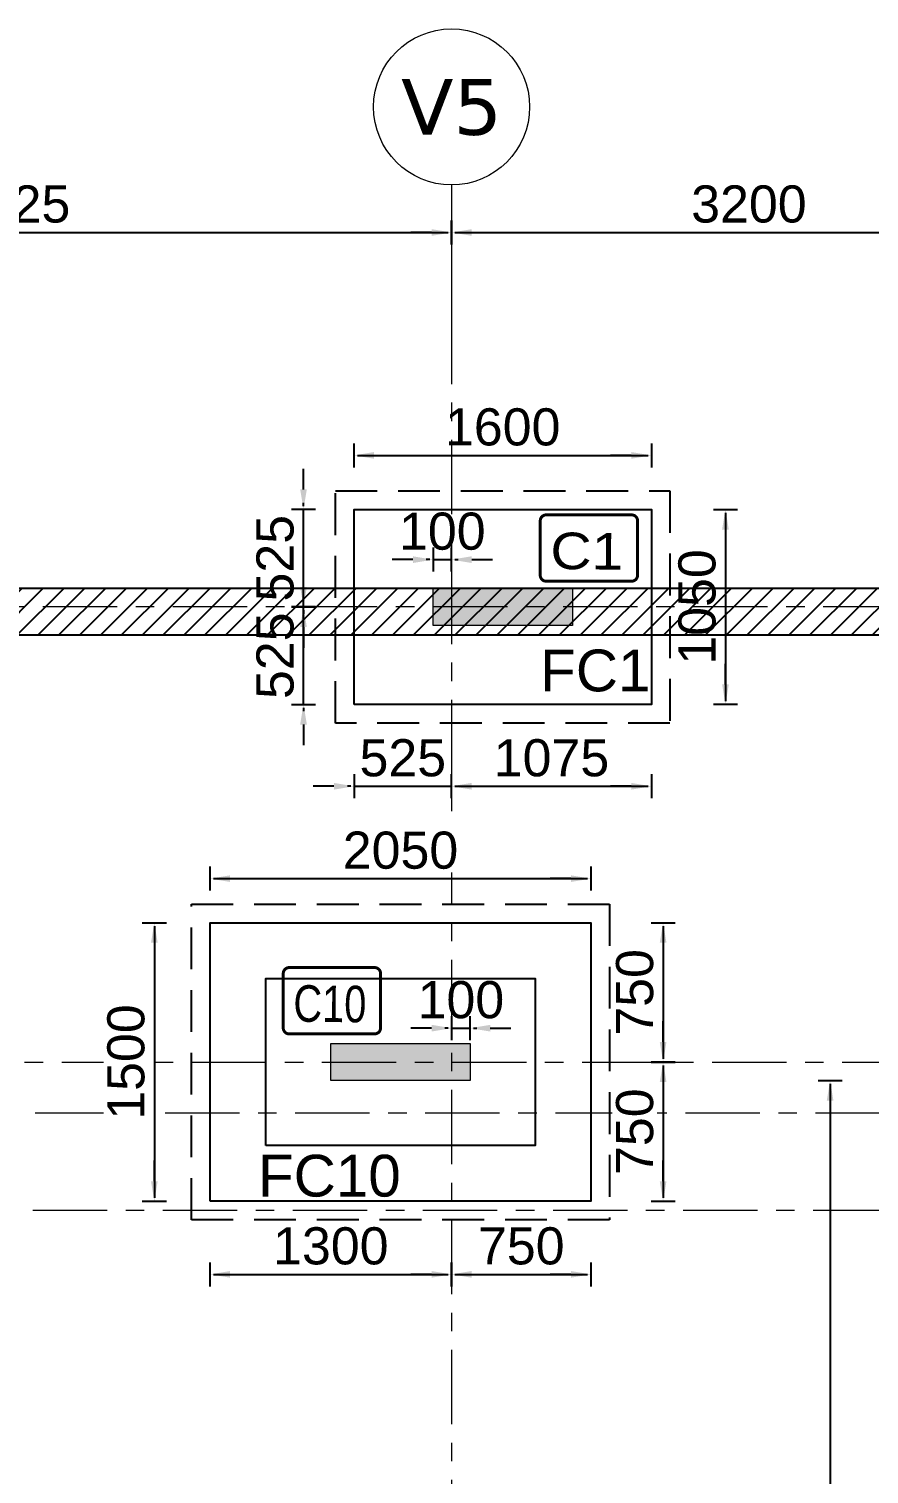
# Model space of a CAD drawing. Extents: x 1878645 to 3043969, y -1160829 to -603973.
# Drawn here: x 2812407 to 2816928, y -650814 to -643033 of the extents above; entities that cross this region are included whole.
import ezdxf
from ezdxf.enums import TextEntityAlignment as Align

# ---------------------------------------------------------------- set-up
doc = ezdxf.new("R2010")
doc.units = 0
doc.header["$LTSCALE"] = 100
doc.header["$PDMODE"] = 66
doc.linetypes.add('Grids', pattern=[7, 4, -1, 1, -1])
doc.linetypes.add('SCHidden', pattern=[0.375, 0.25, -0.125])
doc.layers.get('Defpoints').update_dxf_attribs({"lineweight": 0})
for name, color, linetype in [('A-DIMN-100', 5, 'Continuous'), ('COMMENTS', 30, 'Continuous'), ('Dim', 3, 'Continuous'), ('Footing', 5, 'Continuous'), ('Footing Nos', 4, 'Continuous'), ('PCC', 2, 'Continuous'), ('RETAIN-WALL', 1, 'Continuous')]:
    doc.layers.add(name, color=color, linetype=linetype)
for name, color, linetype, lineweight in [('A-GRID', 8, 'Grids', 0), ('A-GRID-TAG', 3, 'Continuous', 0), ('ECO COL', 6, 'Continuous', 0), ('Eco_  CNO', 7, 'Continuous', 25)]:
    doc.layers.add(name, color=color, linetype=linetype, lineweight=lineweight)
doc.styles.add('ARIAL', font='arial.ttf')
doc.styles.add('ITA', font='simplex.shx')
doc.styles.add('SC-BBS1', font='SansSerif')
doc.styles.get("Standard").update_dxf_attribs({"font": 'verdana.ttf'})
doc.dimstyles.new('A-150-DIM-EXT_MAIN(FT)', dxfattribs={"dimscale": 0, "dimtxt": 200, "dimasz": 18, "dimexe": 100, "dimexo": 100, "dimgap": 50, "dimtad": 1, "dimdec": 0, "dimdsep": 46, "dimtxsty": 'ARIAL', "dimblk": 'A3', "dimcen": 0.025, "dimse1": 1, "dimse2": 1, "dimclrd": 256, "dimclre": 256, "dimclrt": 7, "dimazin": 2, "dimtfac": 1, "dimtdec": 0, "dimtix": 1, "dimtmove": 2, "dimatfit": 3, "dimldrblk": 'WSA-DOT-100', "dimfxl": 1, "dimtolj": 1, "dimtzin": 0, "dimarcsym": 0})

# ---------------------------------------------------------------- blocks, each defined once
blk = doc.blocks.new('*U14')
at = {"layer": 'A-GRID-TAG', "color": 8, "linetype": 'Grids', "lineweight": 15}
for p, q in [((0, 8), (0, 4)), ((0, 4), (0, 0))]:
    blk.add_line(p, q, dxfattribs=at)
at = {"layer": 'A-GRID-TAG', "linetype": 'Continuous'}
blk.add_circle((0, 13), 5, dxfattribs=at)
at = {"layer": 'A-GRID-TAG', "color": 7}
blk.add_attdef('GN', text='', height=4, dxfattribs=at).set_placement((0, 13), align=Align.MIDDLE_CENTER)
blk = doc.blocks.new('A2')
at = {"layer": 'Dim', "linetype": 'ByBlock', "lineweight": -2, "extrusion": (0, 0, -1)}
blk.add_lwpolyline([(6, 0), (12.2, 0)], dxfattribs=at)
blk.add_solid([(6, -1), (0, 0), (6, 1)], dxfattribs=at)
blk = doc.blocks.new('A3')
at = {"layer": 'Dim', "linetype": 'ByBlock', "lineweight": -2}
blk.add_line((0, 3.59), (0, -3.59), dxfattribs=at)
blk.add_blockref('A2', (0, 0), dxfattribs=at)
blk = doc.blocks.new('*D1504')
at = {"layer": 'Defpoints', "color": 0}
for p in [(2814781.7, -648413.5), (2814681.7, -648495.8), (2814781.7, -648495.8)]:
    blk.add_point(p, dxfattribs=at)
at = {"layer": 'Dim', "lineweight": -2}
for p, q in [((2814663.7, -648413.5), (2814645.7, -648413.5)), ((2814681.7, -648413.5), (2814781.7, -648413.5)), ((2814799.7, -648413.5), (2814817.7, -648413.5))]:
    blk.add_line(p, q, dxfattribs=at)
at = {"layer": 'Dim', "lineweight": -2, "xscale": 18, "yscale": 18, "zscale": 18}
blk.add_blockref('A3', (2814681.7, -648413.5), dxfattribs=at)
at = {"layer": 'Dim', "lineweight": -2, "xscale": 18, "yscale": 18, "zscale": 18, "rotation": 180}
blk.add_blockref('A3', (2814781.7, -648413.5), dxfattribs=at)
at = {"layer": 'Dim', "color": 7, "insert": (2814731.7, -648261.4), "char_height": 200, "attachment_point": 5, "style": 'ARIAL'}
blk.add_mtext('\\A1;100', dxfattribs=at)
blk = doc.blocks.new('WSA-DOT-100')
at = {"layer": 'A-DIMN-100', "color": 5}
for p, q in [((0, -200), (0, 200)), ((-200, 0), (200, 0))]:
    blk.add_line(p, q, dxfattribs=at)
at = {"layer": 'A-DIMN-100', "color": 1, "const_width": 60}
blk.add_lwpolyline([(-30, 0, 1), (30, 0, 1)], format="xyb", close=True, dxfattribs=at)
blk = doc.blocks.new('*D1506')
at = {"layer": 'Defpoints', "color": 0}
for p in [(2814681.7, -645890.9), (2814581.7, -646045.8), (2814681.7, -646045.4)]:
    blk.add_point(p, dxfattribs=at)
at = {"layer": 'Dim', "lineweight": -2}
for p, q in [((2814563.7, -645890.9), (2814545.7, -645890.9)), ((2814581.7, -645890.9), (2814681.7, -645890.9)), ((2814699.7, -645890.9), (2814717.7, -645890.9))]:
    blk.add_line(p, q, dxfattribs=at)
at = {"layer": 'Dim', "lineweight": -2, "xscale": 18, "yscale": 18, "zscale": 18}
blk.add_blockref('A3', (2814581.7, -645890.9), dxfattribs=at)
at = {"layer": 'Dim', "lineweight": -2, "xscale": 18, "yscale": 18, "zscale": 18, "rotation": 180}
blk.add_blockref('A3', (2814681.7, -645890.9), dxfattribs=at)
at = {"layer": 'Dim', "color": 7, "insert": (2814631.7, -645738.8), "char_height": 200, "attachment_point": 5, "style": 'ARIAL'}
blk.add_mtext('\\A1;100', dxfattribs=at)
blk = doc.blocks.new('*D1615')
at = {"layer": 'Defpoints', "color": 0}
for p in [(2814681.7, -643818.1), (2817881.7, -643832.2), (2817881.7, -644129.5)]:
    blk.add_point(p, dxfattribs=at)
at = {"layer": 'Dim', "lineweight": -2}
blk.add_line((2814699.7, -644129.5), (2817863.7, -644129.5), dxfattribs=at)
at = {"layer": 'Dim', "lineweight": -2, "xscale": 18, "yscale": 18, "zscale": 18, "rotation": 180}
blk.add_blockref('A3', (2814681.7, -644129.5), dxfattribs=at)
at = {"layer": 'Dim', "lineweight": -2, "xscale": 18, "yscale": 18, "zscale": 18}
blk.add_blockref('A3', (2817881.7, -644129.5), dxfattribs=at)
at = {"layer": 'Dim', "color": 7, "insert": (2816281.7, -643977.3), "char_height": 200, "attachment_point": 5, "style": 'ARIAL'}
blk.add_mtext('\\A1;3200', dxfattribs=at)
blk = doc.blocks.new('*D1619')
at = {"layer": 'Defpoints', "color": 0}
for p in [(2814681.7, -643818.1), (2809956.7, -644068.6), (2814681.7, -644129.5)]:
    blk.add_point(p, dxfattribs=at)
at = {"layer": 'Dim', "lineweight": -2}
blk.add_line((2809974.7, -644129.5), (2814663.7, -644129.5), dxfattribs=at)
at = {"layer": 'Dim', "lineweight": -2, "xscale": 18, "yscale": 18, "zscale": 18, "rotation": 180}
blk.add_blockref('A3', (2809956.7, -644129.5), dxfattribs=at)
at = {"layer": 'Dim', "lineweight": -2, "xscale": 18, "yscale": 18, "zscale": 18}
blk.add_blockref('A3', (2814681.7, -644129.5), dxfattribs=at)
at = {"layer": 'Dim', "color": 7, "insert": (2812319.2, -643977.4), "char_height": 200, "attachment_point": 5, "style": 'ARIAL'}
blk.add_mtext('\\A1;4725', dxfattribs=at)
blk = doc.blocks.new('Co')
at = {"const_width": 0.75}
blk.add_lwpolyline([(-12.57, -7.17), (-12.57, 6.59, -0.414214), (-11.07, 8.09), (10.51, 8.09, -0.414214), (12.01, 6.59), (12.01, -7.17, -0.414214), (10.51, -8.67), (-11.07, -8.67, -0.414214)], format="xyb", close=True, dxfattribs=at)
at = {"style": 'ITA', "width": 0.669972}
blk.add_attdef('COL', text='', height=10.5, rotation=0.638, dxfattribs=at).set_placement((-9.93, -5.51), (8.49, -5.3), align=Align.FIT)
blk = doc.blocks.new('*D1636')
at = {"layer": 'Defpoints', "color": 0}
for p in [(2817031.7, -648695.8), (2816718.7, -654295.8), (2817031.7, -654295.8)]:
    blk.add_point(p, dxfattribs=at)
at = {"layer": 'Dim', "lineweight": -2}
blk.add_line((2816718.7, -648713.8), (2816718.7, -654277.8), dxfattribs=at)
at = {"layer": 'Dim', "lineweight": -2, "xscale": 18, "yscale": 18, "zscale": 18}
for p, rotation in [((2816718.7, -648695.8), 90), ((2816718.7, -654295.8), 270)]:
    blk.add_blockref('A3', p, dxfattribs=dict(at, rotation=rotation))
at = {"layer": 'Dim', "color": 7, "insert": (2816566.6, -651495.8), "char_height": 200, "attachment_point": 5, "rotation": 90, "style": 'ARIAL', "bg_fill": 3, "box_fill_scale": 1.1, "bg_fill_color": 257, "bg_fill_transparency": 0}
blk.add_mtext('\\A1;5600', dxfattribs=at)
blk = doc.blocks.new('*D1654')
at = {"layer": 'Defpoints', "color": 0}
for p in [(2813884.7, -646145.8), (2814156.7, -646145.8), (2814156.7, -646670.8)]:
    blk.add_point(p, dxfattribs=at)
at = {"layer": 'Dim', "lineweight": -2}
for p, q in [((2813884.7, -646127.8), (2813884.7, -646109.8)), ((2813884.7, -646670.8), (2813884.7, -646145.8)), ((2813884.7, -646688.8), (2813884.7, -646706.8))]:
    blk.add_line(p, q, dxfattribs=at)
at = {"layer": 'Dim', "lineweight": -2, "xscale": 18, "yscale": 18, "zscale": 18}
for p, rotation in [((2813884.7, -646145.8), 270), ((2813884.7, -646670.8), 90)]:
    blk.add_blockref('A3', p, dxfattribs=dict(at, rotation=rotation))
at = {"layer": 'Dim', "color": 7, "insert": (2813732.6, -646408.3), "char_height": 200, "attachment_point": 5, "rotation": 90, "style": 'ARIAL'}
blk.add_mtext('\\A1;525', dxfattribs=at)
blk = doc.blocks.new('*D1655')
at = {"layer": 'Defpoints', "color": 0}
for p in [(2813884.7, -645620.8), (2814156.7, -645620.8), (2814156.7, -646145.8)]:
    blk.add_point(p, dxfattribs=at)
at = {"layer": 'Dim', "lineweight": -2}
for p, q in [((2813884.7, -645602.8), (2813884.7, -645584.8)), ((2813884.7, -646145.8), (2813884.7, -645620.8)), ((2813884.7, -646163.8), (2813884.7, -646181.8))]:
    blk.add_line(p, q, dxfattribs=at)
at = {"layer": 'Dim', "lineweight": -2, "xscale": 18, "yscale": 18, "zscale": 18}
for p, rotation in [((2813884.7, -645620.8), 270), ((2813884.7, -646145.8), 90)]:
    blk.add_blockref('A3', p, dxfattribs=dict(at, rotation=rotation))
at = {"layer": 'Dim', "color": 7, "insert": (2813732.6, -645883.3), "char_height": 200, "attachment_point": 5, "rotation": 90, "style": 'ARIAL'}
blk.add_mtext('\\A1;525', dxfattribs=at)
blk = doc.blocks.new('*D1656')
at = {"layer": 'Defpoints', "color": 0}
for p in [(2815756.7, -645620.8), (2815756.7, -646670.8), (2816155.4, -646670.8)]:
    blk.add_point(p, dxfattribs=at)
at = {"layer": 'Dim', "lineweight": -2}
blk.add_line((2816155.4, -645638.8), (2816155.4, -646652.8), dxfattribs=at)
at = {"layer": 'Dim', "lineweight": -2, "xscale": 18, "yscale": 18, "zscale": 18}
for p, rotation in [((2816155.4, -645620.8), 90), ((2816155.4, -646670.8), 270)]:
    blk.add_blockref('A3', p, dxfattribs=dict(at, rotation=rotation))
at = {"layer": 'Dim', "color": 7, "insert": (2816003.3, -646145.8), "char_height": 200, "attachment_point": 5, "rotation": 90, "style": 'ARIAL'}
blk.add_mtext('\\A1;1050', dxfattribs=at)
blk = doc.blocks.new('*D1657')
at = {"layer": 'Defpoints', "color": 0}
for p in [(2815756.7, -645329.6), (2814156.7, -645620.8), (2815756.7, -645620.8)]:
    blk.add_point(p, dxfattribs=at)
at = {"layer": 'Dim', "lineweight": -2}
blk.add_line((2814174.7, -645329.6), (2815738.7, -645329.6), dxfattribs=at)
at = {"layer": 'Dim', "lineweight": -2, "xscale": 18, "yscale": 18, "zscale": 18, "rotation": 180}
blk.add_blockref('A3', (2814156.7, -645329.6), dxfattribs=at)
at = {"layer": 'Dim', "lineweight": -2, "xscale": 18, "yscale": 18, "zscale": 18}
blk.add_blockref('A3', (2815756.7, -645329.6), dxfattribs=at)
at = {"layer": 'Dim', "color": 7, "insert": (2814956.7, -645177.5), "char_height": 200, "attachment_point": 5, "style": 'ARIAL'}
blk.add_mtext('\\A1;1600', dxfattribs=at)
blk = doc.blocks.new('*D1658')
at = {"layer": 'Defpoints', "color": 0}
for p in [(2814156.7, -646670.8), (2814681.7, -646670.8), (2814681.7, -647111)]:
    blk.add_point(p, dxfattribs=at)
at = {"layer": 'Dim', "lineweight": -2}
for p, q in [((2814138.7, -647111), (2814120.7, -647111)), ((2814156.7, -647111), (2814681.7, -647111)), ((2814699.7, -647111), (2814717.7, -647111))]:
    blk.add_line(p, q, dxfattribs=at)
at = {"layer": 'Dim', "lineweight": -2, "xscale": 18, "yscale": 18, "zscale": 18}
blk.add_blockref('A3', (2814156.7, -647111), dxfattribs=at)
at = {"layer": 'Dim', "lineweight": -2, "xscale": 18, "yscale": 18, "zscale": 18, "rotation": 180}
blk.add_blockref('A3', (2814681.7, -647111), dxfattribs=at)
at = {"layer": 'Dim', "color": 7, "insert": (2814419.2, -646958.9), "char_height": 200, "attachment_point": 5, "style": 'ARIAL'}
blk.add_mtext('\\A1;525', dxfattribs=at)
blk = doc.blocks.new('*D1659')
at = {"layer": 'Defpoints', "color": 0}
for p in [(2814681.7, -646670.8), (2815756.7, -646670.8), (2815756.7, -647111)]:
    blk.add_point(p, dxfattribs=at)
at = {"layer": 'Dim', "lineweight": -2}
blk.add_line((2814699.7, -647111), (2815738.7, -647111), dxfattribs=at)
at = {"layer": 'Dim', "lineweight": -2, "xscale": 18, "yscale": 18, "zscale": 18, "rotation": 180}
blk.add_blockref('A3', (2814681.7, -647111), dxfattribs=at)
at = {"layer": 'Dim', "lineweight": -2, "xscale": 18, "yscale": 18, "zscale": 18}
blk.add_blockref('A3', (2815756.7, -647111), dxfattribs=at)
at = {"layer": 'Dim', "color": 7, "insert": (2815219.2, -646958.9), "char_height": 200, "attachment_point": 5, "style": 'ARIAL'}
blk.add_mtext('\\A1;1075', dxfattribs=at)
blk = doc.blocks.new('*D1491')
at = {"layer": 'Defpoints', "color": 0}
for p in [(2815431.7, -647845.8), (2815431.7, -648595.8), (2815819.9, -648595.8)]:
    blk.add_point(p, dxfattribs=at)
at = {"layer": 'Dim', "lineweight": -2}
blk.add_line((2815819.9, -647863.8), (2815819.9, -648577.8), dxfattribs=at)
at = {"layer": 'Dim', "lineweight": -2, "xscale": 18, "yscale": 18, "zscale": 18}
for p, rotation in [((2815819.9, -647845.8), 90), ((2815819.9, -648595.8), 270)]:
    blk.add_blockref('A3', p, dxfattribs=dict(at, rotation=rotation))
at = {"layer": 'Dim', "color": 7, "insert": (2815667.8, -648220.8), "char_height": 200, "attachment_point": 5, "rotation": 90, "style": 'ARIAL', "bg_fill": 3, "box_fill_scale": 1.1, "bg_fill_color": 257, "bg_fill_transparency": 0}
blk.add_mtext('\\A1;750', dxfattribs=at)
blk = doc.blocks.new('*D1492')
at = {"layer": 'Defpoints', "color": 0}
for p in [(2813381.7, -647845.8), (2813082, -649345.8), (2813381.7, -649345.8)]:
    blk.add_point(p, dxfattribs=at)
at = {"layer": 'Dim', "lineweight": -2}
blk.add_line((2813082, -647863.8), (2813082, -649327.8), dxfattribs=at)
at = {"layer": 'Dim', "lineweight": -2, "xscale": 18, "yscale": 18, "zscale": 18}
for p, rotation in [((2813082, -647845.8), 90), ((2813082, -649345.8), 270)]:
    blk.add_blockref('A3', p, dxfattribs=dict(at, rotation=rotation))
at = {"layer": 'Dim', "color": 7, "insert": (2812929.9, -648595.8), "char_height": 200, "attachment_point": 5, "rotation": 90, "style": 'ARIAL', "bg_fill": 3, "box_fill_scale": 1.1, "bg_fill_color": 257, "bg_fill_transparency": 0}
blk.add_mtext('\\A1;1500', dxfattribs=at)
blk = doc.blocks.new('*D1493')
at = {"layer": 'Defpoints', "color": 0}
for p in [(2815431.7, -648595.8), (2815431.7, -649345.8), (2815819.9, -649345.8)]:
    blk.add_point(p, dxfattribs=at)
at = {"layer": 'Dim', "lineweight": -2}
blk.add_line((2815819.9, -648613.8), (2815819.9, -649327.8), dxfattribs=at)
at = {"layer": 'Dim', "lineweight": -2, "xscale": 18, "yscale": 18, "zscale": 18}
for p, rotation in [((2815819.9, -648595.8), 90), ((2815819.9, -649345.8), 270)]:
    blk.add_blockref('A3', p, dxfattribs=dict(at, rotation=rotation))
at = {"layer": 'Dim', "color": 7, "insert": (2815667.8, -648970.8), "char_height": 200, "attachment_point": 5, "rotation": 90, "style": 'ARIAL', "bg_fill": 3, "box_fill_scale": 1.1, "bg_fill_color": 257, "bg_fill_transparency": 0}
blk.add_mtext('\\A1;750', dxfattribs=at)
blk = doc.blocks.new('*D1494')
at = {"layer": 'Defpoints', "color": 0}
for p in [(2815431.7, -647608.4), (2813381.7, -647845.8), (2815431.7, -647845.8)]:
    blk.add_point(p, dxfattribs=at)
at = {"layer": 'Dim', "lineweight": -2}
blk.add_line((2813399.7, -647608.4), (2815413.7, -647608.4), dxfattribs=at)
at = {"layer": 'Dim', "lineweight": -2, "xscale": 18, "yscale": 18, "zscale": 18, "rotation": 180}
blk.add_blockref('A3', (2813381.7, -647608.4), dxfattribs=at)
at = {"layer": 'Dim', "lineweight": -2, "xscale": 18, "yscale": 18, "zscale": 18}
blk.add_blockref('A3', (2815431.7, -647608.4), dxfattribs=at)
at = {"layer": 'Dim', "color": 7, "insert": (2814406.7, -647456.3), "char_height": 200, "attachment_point": 5, "style": 'ARIAL', "bg_fill": 3, "box_fill_scale": 1.1, "bg_fill_color": 257, "bg_fill_transparency": 0}
blk.add_mtext('\\A1;2050', dxfattribs=at)
blk = doc.blocks.new('*D1495')
at = {"layer": 'Defpoints', "color": 0}
for p in [(2814681.7, -649345.8), (2815431.7, -649345.8), (2815431.7, -649739)]:
    blk.add_point(p, dxfattribs=at)
at = {"layer": 'Dim', "lineweight": -2}
blk.add_line((2814699.7, -649739), (2815413.7, -649739), dxfattribs=at)
at = {"layer": 'Dim', "lineweight": -2, "xscale": 18, "yscale": 18, "zscale": 18, "rotation": 180}
blk.add_blockref('A3', (2814681.7, -649739), dxfattribs=at)
at = {"layer": 'Dim', "lineweight": -2, "xscale": 18, "yscale": 18, "zscale": 18}
blk.add_blockref('A3', (2815431.7, -649739), dxfattribs=at)
at = {"layer": 'Dim', "color": 7, "insert": (2815056.7, -649586.9), "char_height": 200, "attachment_point": 5, "style": 'ARIAL', "bg_fill": 3, "box_fill_scale": 1.1, "bg_fill_color": 257, "bg_fill_transparency": 0}
blk.add_mtext('\\A1;750', dxfattribs=at)
blk = doc.blocks.new('*D1496')
at = {"layer": 'Defpoints', "color": 0}
for p in [(2813381.7, -649345.8), (2814681.7, -649345.8), (2814681.7, -649739)]:
    blk.add_point(p, dxfattribs=at)
at = {"layer": 'Dim', "lineweight": -2}
blk.add_line((2813399.7, -649739), (2814663.7, -649739), dxfattribs=at)
at = {"layer": 'Dim', "lineweight": -2, "xscale": 18, "yscale": 18, "zscale": 18, "rotation": 180}
blk.add_blockref('A3', (2813381.7, -649739), dxfattribs=at)
at = {"layer": 'Dim', "lineweight": -2, "xscale": 18, "yscale": 18, "zscale": 18}
blk.add_blockref('A3', (2814681.7, -649739), dxfattribs=at)
at = {"layer": 'Dim', "color": 7, "insert": (2814031.7, -649586.8), "char_height": 200, "attachment_point": 5, "style": 'ARIAL', "bg_fill": 3, "box_fill_scale": 1.1, "bg_fill_color": 257, "bg_fill_transparency": 0}
blk.add_mtext('\\A1;1300', dxfattribs=at)
blk = doc.blocks.new('G$C92EAE22F')
at = {"layer": 'RETAIN-WALL', "lineweight": -3}
h = blk.add_hatch(dxfattribs=at)
h.set_pattern_fill('ANSI31', color=11, scale=25)
h.set_pattern_definition([(45, (-2234185.81, 595374.29), (-56.1266008, 56.1266008), [])])
edge = h.paths.add_edge_path()
edge.add_line((33122.7, 0.3), (33122.7, 250))
edge.add_line((33122.7, 250), (222.7, 250))
edge.add_line((222.7, 250), (222.7, 16250.3))
edge.add_line((222.7, 16250.3), (5522.7, 16250.3))
edge.add_line((5522.7, 16250.3), (5522.7, 25850.3))
edge.add_line((5522.7, 25850.3), (28572.7, 25850.3))
edge.add_line((28572.7, 25850.3), (28572.7, 28300.3))
edge.add_line((28572.7, 28300.3), (61172.7, 28300.3))
edge.add_line((61172.7, 28300.3), (61172.7, 250.6))
edge.add_line((61172.7, 250.6), (50722.7, 249.8))
edge.add_line((50722.7, 249.8), (50722.7, -0.2))
edge.add_line((50722.7, -0.2), (61422.7, 0.6))
edge.add_line((61422.7, 0.6), (61422.7, 28550.3))
edge.add_line((61422.7, 28550.3), (28322.7, 28550.3))
edge.add_line((28322.7, 28550.3), (28322.7, 26100.3))
edge.add_line((28322.7, 26100.3), (5272.7, 26100.3))
edge.add_line((5272.7, 26100.3), (5272.7, 16500.3))
edge.add_line((5272.7, 16500.3), (-27.3, 16500.3))
edge.add_line((-27.3, 16500.3), (-27.3, 0))
edge.add_line((-27.3, 0), (33122.7, 0))
blk.add_lwpolyline([(33122.7, 0.3), (33122.7, 250), (222.7, 250), (222.7, 16250.3), (5522.7, 16250.3), (5522.7, 25850.3), (28572.7, 25850.3), (28572.7, 28300.3), (61172.7, 28300.3), (61172.7, 250.6), (50722.7, 250), (50722.7, 0), (61422.7, 0.6), (61422.7, 28550.3), (28322.7, 28550.3), (28322.7, 26100.3), (5272.7, 26100.3), (5272.7, 16500.3), (-27.3, 16500.3), (-27.3, 0), (33122.7, 0)], dxfattribs=at)

msp = doc.modelspace()

# ---------------------------------------------------------------- hatches: boundary and pattern name
at = {"layer": 'Dim', "true_color": 0xb7b7b7}
h = msp.add_hatch(dxfattribs=at)
h.set_pattern_fill('ANSI31', color=9, scale=200)
h.paths.add_polyline_path([(2795706.72455, -660995.76279), (2795706.72455, -657395.76705), (2797831.72456, -657395.76705), (2797831.72456, -655270.78026), (2800282.67395, -655270.78026), (2800282.67395, -659402.57441), (2805056.43957, -659402.57441), (2805056.43957, -661445.76279), (2802981.72456, -661445.76279), (2802981.72456, -663520.78482), (2798231.72456, -663520.78482), (2798231.72456, -660995.76279)])
h.paths.add_polyline_path([(2787306.72455, -661070.78041), (2787306.72455, -657395.76705), (2789431.72456, -657395.76705), (2789431.72456, -655270.78026), (2793581.72456, -655270.78026), (2793581.72456, -657395.76705), (2795706.72455, -657395.76705), (2795706.72455, -660995.76279), (2793181.72456, -660995.76279), (2793181.72456, -663520.78482), (2789756.72456, -663520.78482), (2789756.72456, -661070.78041)], flags=16)
h.paths.add_polyline_path([(2795706.72455, -667295.78908), (2795706.72455, -666045.76279), (2798231.72456, -666045.76279), (2798231.72456, -663520.78482), (2802981.72456, -663520.78482), (2802981.72456, -665595.76279), (2805056.43957, -665595.76279), (2805056.43957, -667295.78908)], flags=0)
h.paths.add_polyline_path([(2787306.72455, -667295.78908), (2787306.72455, -665970.78041), (2789756.72456, -665970.78041), (2789756.72456, -663520.78482), (2793181.72456, -663520.78482), (2793181.72456, -666045.76279), (2795706.72455, -666045.76279), (2795706.72455, -667295.78908)], flags=0)
h.paths.add_polyline_path([(2804707.40669, -660834.01373), (2804707.40669, -661140.56216), (2805406.04243, -661140.56216), (2805406.04243, -660834.01373)], flags=24)
h.paths.add_polyline_path([(2802412.16108, -662874.2928), (2802718.50488, -662874.2928), (2802718.50488, -662192.23278), (2802412.16108, -662192.23278)], flags=24)
h.paths.add_polyline_path([(2797931.4131, -655624.14358), (2798237.7569, -655624.14358), (2798237.7569, -654917.39051), (2797931.4131, -654917.39051)], flags=24)
h.paths.add_polyline_path([(2796367.07586, -657490.04585), (2796367.07586, -657796.38964), (2797071.37326, -657796.38964), (2797071.37326, -657490.04585)], flags=24)
h.paths.add_polyline_path([(2798339.90677, -663874.13932), (2798646.25056, -663874.13932), (2798646.25056, -663167.38625), (2798339.90677, -663167.38625)], flags=24)
h.paths.add_polyline_path([(2796567.07585, -660466.59836), (2796567.07585, -660772.94215), (2797271.37326, -660772.94215), (2797271.37326, -660466.59836)], flags=24)
h.paths.add_polyline_path([(2798339.90677, -663874.13932), (2798646.25056, -663874.13932), (2798646.25056, -663167.38625), (2798339.90677, -663167.38625)], flags=24)
h.paths.add_polyline_path([(2795706.72455, -667295.78908), (2805056.43957, -667295.78908), (2805056.43957, -672245.74942), (2803081.72456, -672245.74942), (2803081.72456, -674220.77601), (2797906.72456, -674220.77601), (2797906.72456, -672020.75398), (2795706.72455, -672020.75398)])
h.paths.add_polyline_path([(2795353.34802, -671355.05007), (2795353.34802, -671661.39387), (2796060.10109, -671661.39387), (2796060.10109, -671355.05007)], flags=24)
h.paths.add_polyline_path([(2797918.87351, -673521.81128), (2798225.2173, -673521.81128), (2798225.2173, -672819.69668), (2797918.87351, -672819.69668)], flags=24)
h.paths.add_polyline_path([(2802522.48695, -673624.27944), (2802828.83074, -673624.27944), (2802828.83074, -672942.21941), (2802522.48695, -672942.21941)], flags=24)
h.paths.add_polyline_path([(2803778.19455, -671782.60444), (2803778.19455, -672088.94823), (2804460.25457, -672088.94823), (2804460.25457, -671782.60444)], flags=24)
h.paths.add_polyline_path([(2805056.43957, -667295.78908), (2809580.95637, -667295.78908), (2809580.95637, -670036.21113), (2809956.72673, -670036.21113), (2809956.72673, -674220.77601), (2807031.72456, -674220.77601), (2807031.72456, -672245.74942), (2805056.43957, -672245.74942)], flags=16)
h.paths.add_polyline_path([(2795706.72455, -679257.64544), (2795706.72455, -676420.75398), (2797906.72456, -676420.75398), (2797906.72456, -674595.76998), (2803081.72456, -674595.76998), (2803081.72456, -676195.74942), (2805056.43957, -676195.74942), (2805056.43957, -679257.64544)])
h.paths.add_polyline_path([(2787306.72455, -679257.64544), (2787306.72455, -676220.76705), (2789306.72456, -676220.76705), (2789306.72456, -674595.76998), (2793506.72456, -674595.76998), (2793506.72456, -676420.75398), (2795706.72455, -676420.75398), (2795706.72455, -679257.64544)], flags=16)
h.paths.add_polyline_path([(2797918.87351, -675621.81128), (2798225.2173, -675621.81128), (2798225.2173, -674919.69668), (2797918.87351, -674919.69668)], flags=24)
h.paths.add_polyline_path([(2796405.66726, -676464.6099), (2796405.66726, -676770.95369), (2797107.78186, -676770.95369), (2797107.78186, -676464.6099)], flags=24)
h.paths.add_polyline_path([(2804707.40669, -676322.87109), (2804707.40669, -676629.41952), (2805406.04243, -676629.41952), (2805406.04243, -676322.87109)], flags=24)
h.paths.add_polyline_path([(2802522.48695, -675499.27944), (2802828.83074, -675499.27944), (2802828.83074, -674817.21941), (2802522.48695, -674817.21941)], flags=24)
h.paths.add_polyline_path([(2805056.43957, -679257.64544), (2805056.43957, -676195.74942), (2807031.72456, -676195.74942), (2807031.72456, -674595.76998), (2809956.72673, -674595.76998), (2809956.72673, -679257.64544)], flags=16)
h.paths.add_polyline_path([(2804707.40669, -676322.87109), (2804707.40669, -676629.41952), (2805406.04243, -676629.41952), (2805406.04243, -676322.87109)], flags=24)
h.paths.add_polyline_path([(2793094.41556, -656635.41575), (2793400.75936, -656635.41575), (2793400.75936, -655931.11834), (2793094.41556, -655931.11834)], flags=24)
h.paths.add_polyline_path([(2794342.07585, -657490.04585), (2794342.07585, -657796.38964), (2795046.37326, -657796.38964), (2795046.37326, -657490.04585)], flags=24)
h.paths.add_polyline_path([(2786953.34802, -657523.65974), (2786953.34802, -657830.00353), (2787660.10109, -657830.00353), (2787660.10109, -657523.65974)], flags=24)
h.paths.add_polyline_path([(2789482.40778, -656635.42236), (2789788.75157, -656635.42236), (2789788.75157, -655931.12495), (2789482.40778, -655931.12495)], flags=24)
h.paths.add_polyline_path([(2789950.75552, -663874.15695), (2790257.09931, -663874.15695), (2790257.09931, -663167.40388), (2789950.75552, -663167.40388)], flags=24)
h.paths.add_polyline_path([(2786953.34802, -660480.31322), (2786953.34802, -660786.65701), (2787660.10109, -660786.65701), (2787660.10109, -660480.31322)], flags=24)
h.paths.add_polyline_path([(2792558.79175, -662660.41149), (2792865.13554, -662660.41149), (2792865.13554, -661956.11408), (2792558.79175, -661956.11408)], flags=24)
h.paths.add_polyline_path([(2794142.07586, -660466.59836), (2794142.07586, -660772.94215), (2794846.37326, -660772.94215), (2794846.37326, -660466.59836)], flags=24)
h.paths.add_polyline_path([(2802412.15741, -664849.2928), (2802718.5012, -664849.2928), (2802718.5012, -664167.23278), (2802412.15741, -664167.23278)], flags=24)
h.paths.add_polyline_path([(2803728.05205, -665623.56635), (2803728.05205, -665929.91014), (2804410.11208, -665929.91014), (2804410.11208, -665623.56635)], flags=24)
h.paths.add_polyline_path([(2795353.34802, -666085.85031), (2795353.34802, -666392.1941), (2796060.10109, -666392.1941), (2796060.10109, -666085.85031)], flags=24)
h.paths.add_polyline_path([(2789950.75552, -663874.15695), (2790257.09931, -663874.15695), (2790257.09931, -663167.40388), (2789950.75552, -663167.40388)], flags=24)
h.paths.add_polyline_path([(2788130.63315, -666020.71249), (2788130.63315, -666327.26092), (2788832.81596, -666327.26092), (2788832.81596, -666020.71249)], flags=24)
h.paths.add_polyline_path([(2792558.79175, -665085.42251), (2792865.13554, -665085.42251), (2792865.13554, -664381.1251), (2792558.79175, -664381.1251)], flags=24)
h.paths.add_polyline_path([(2795353.34802, -666085.85031), (2795353.34802, -666392.1941), (2796060.10109, -666392.1941), (2796060.10109, -666085.85031)], flags=24)
h.paths.add_polyline_path([(2782917.67316, -674220.77601), (2782917.67316, -667295.78908), (2787306.72455, -667295.78908), (2787306.72455, -672220.76705), (2785306.72456, -672220.76705), (2785306.72456, -674220.77601)], flags=16)
h.paths.add_polyline_path([(2784734.7731, -674570.08492), (2785041.32153, -674570.08492), (2785041.32153, -673871.44918), (2784734.7731, -673871.44918)], flags=24)
h.paths.add_polyline_path([(2786957.40669, -671645.66351), (2786957.40669, -671952.21194), (2787656.04243, -671952.21194), (2787656.04243, -671645.66351)], flags=24)
h.paths.add_polyline_path([(2782917.67316, -667295.78908), (2782917.67316, -663520.78482), (2784856.72456, -663520.78482), (2784856.72456, -665970.78041), (2787306.72455, -665970.78041), (2787306.72455, -667295.78908)], flags=16)
h.paths.add_polyline_path([(2784281.04298, -665046.87182), (2784587.59141, -665046.87182), (2784587.59141, -664344.68901), (2784281.04298, -664344.68901)], flags=24)
h.paths.add_polyline_path([(2785780.63315, -666020.71249), (2785780.63315, -666327.26092), (2786482.81596, -666327.26092), (2786482.81596, -666020.71249)], flags=24)
h.paths.add_polyline_path([(2782917.67316, -663520.78482), (2782917.67316, -658345.47565), (2787181.72456, -658345.47565), (2787181.72456, -657395.76705), (2787306.72455, -657395.76705), (2787306.72455, -661070.78041), (2784856.72456, -661070.78041), (2784856.72456, -663520.78482)], flags=16)
h.paths.add_polyline_path([(2786953.34802, -657523.65974), (2786953.34802, -657830.00353), (2787660.10109, -657830.00353), (2787660.10109, -657523.65974)], flags=24)
h.paths.add_polyline_path([(2784281.04298, -662696.87402), (2784587.59141, -662696.87402), (2784587.59141, -661994.69121), (2784281.04298, -661994.69121)], flags=24)
h.paths.add_polyline_path([(2786953.34802, -660480.31322), (2786953.34802, -660786.65701), (2787660.10109, -660786.65701), (2787660.10109, -660480.31322)], flags=24)
h.paths.add_polyline_path([(2782917.67316, -655270.78026), (2785181.72456, -655270.78026), (2785181.72456, -657395.76705), (2786931.72456, -657395.76705), (2786931.72456, -658095.47565), (2782917.67316, -658095.47565)], flags=16)
h.paths.add_polyline_path([(2784523.53202, -655624.14358), (2784829.87582, -655624.14358), (2784829.87582, -654917.39051), (2784523.53202, -654917.39051)], flags=24)
h.paths.add_polyline_path([(2782917.67316, -655270.78026), (2785181.72456, -655270.78026), (2785181.72456, -653595.76998), (2782917.67316, -653595.76998)], flags=16)
h.paths.add_polyline_path([(2784523.53202, -655624.14358), (2784829.87582, -655624.14358), (2784829.87582, -654917.39051), (2784523.53202, -654917.39051)], flags=24)
h.paths.add_polyline_path([(2782917.67316, -653595.76998), (2782917.67316, -651495.76998), (2786931.72456, -651495.76998), (2786931.72456, -653145.76705), (2785181.72456, -653145.76705), (2785181.72456, -653595.76998)], flags=16)
h.paths.add_polyline_path([(2785942.07585, -652595.85034), (2785942.07585, -652902.19414), (2786646.37326, -652902.19414), (2786646.37326, -652595.85034)], flags=24)
h.paths.add_polyline_path([(2782917.67316, -651495.76998), (2782917.67316, -649395.76998), (2785756.72455, -649395.76998), (2785756.72455, -650420.78908), (2786931.72456, -650420.78908), (2786931.72456, -651495.76998)], flags=16)
h.paths.add_polyline_path([(2786241.78595, -650470.03955), (2786241.78595, -650776.38334), (2786921.66316, -650776.38334), (2786921.66316, -650470.03955)], flags=24)
h.paths.add_polyline_path([(2782917.67316, -649395.76998), (2785756.72455, -649395.76998), (2785756.72455, -648870.78908), (2782917.67316, -648870.78908)], flags=16)
h.paths.add_polyline_path([(2785137.63669, -649221.84638), (2785443.98048, -649221.84638), (2785443.98048, -648519.73178), (2785137.63669, -648519.73178)], flags=24)
h.paths.add_polyline_path([(2782917.67316, -648870.78908), (2782917.67316, -646655.94593), (2784335.08975, -646655.84435), (2787306.72455, -646655.84435), (2787306.72455, -647320.78908), (2785756.72455, -647320.78908), (2785756.72455, -648870.78908)], flags=16)
h.paths.add_polyline_path([(2786955.66726, -646725.17571), (2786955.66726, -647031.5195), (2787657.78185, -647031.5195), (2787657.78185, -646725.17571)], flags=24)
h.paths.add_polyline_path([(2785137.63669, -649221.84638), (2785443.98048, -649221.84638), (2785443.98048, -648519.73178), (2785137.63669, -648519.73178)], flags=24)
h.paths.add_polyline_path([(2787306.72455, -646655.84435), (2791697.47287, -646655.84435), (2791697.47287, -648495.46866), (2788856.72455, -648495.46758), (2788856.72455, -647320.78908), (2787306.72455, -647320.78908)], flags=16)
h.paths.add_polyline_path([(2786955.66726, -646725.17571), (2786955.66726, -647031.5195), (2787657.78185, -647031.5195), (2787657.78185, -646725.17571)], flags=24)
h.paths.add_polyline_path([(2788915.11613, -648485.72769), (2789221.45992, -648485.72769), (2789221.45992, -647805.85047), (2788915.11613, -647805.85047)], flags=24)
h.paths.add_polyline_path([(2787306.72455, -651495.76998), (2787306.72455, -650420.78908), (2788856.72455, -650420.78908), (2788856.72455, -649395.76998), (2791697.47287, -649395.76998), (2791697.47287, -651495.76998)], flags=16)
h.paths.add_polyline_path([(2787691.78595, -650470.03955), (2787691.78595, -650776.38334), (2788371.66316, -650776.38334), (2788371.66316, -650470.03955)], flags=24)
h.paths.add_polyline_path([(2788915.11613, -649935.72769), (2789221.45992, -649935.72769), (2789221.45992, -649255.85047), (2788915.11613, -649255.85047)], flags=24)
h.paths.add_polyline_path([(2789366.68492, -675510.71014), (2789673.02872, -675510.71014), (2789673.02872, -674830.83292), (2789366.68492, -674830.83292)], flags=24)
h.paths.add_polyline_path([(2794305.66726, -676464.6099), (2794305.66726, -676770.95369), (2795007.78186, -676770.95369), (2795007.78186, -676464.6099)], flags=24)
h.paths.add_polyline_path([(2787916.78595, -676294.29083), (2787916.78595, -676600.63462), (2788596.66317, -676600.63462), (2788596.66317, -676294.29083)], flags=24)
h.paths.add_polyline_path([(2782917.67316, -674595.76998), (2785306.72456, -674595.76998), (2785306.72456, -676220.76705), (2787306.72455, -676220.76705), (2787306.72455, -679257.64544), (2782917.67316, -679257.64544)], flags=16)
h.paths.add_polyline_path([(2786016.78595, -676294.29083), (2786016.78595, -676600.63462), (2786696.66317, -676600.63462), (2786696.66317, -676294.29083)], flags=24)
h.paths.add_polyline_path([(2807202.4997, -674570.06729), (2807509.04813, -674570.06729), (2807509.04813, -673871.43155), (2807202.4997, -673871.43155)], flags=24)
h.paths.add_polyline_path([(2805653.19455, -671782.60444), (2805653.19455, -672088.94823), (2806335.25457, -672088.94823), (2806335.25457, -671782.60444)], flags=24)
h.paths.add_polyline_path([(2805989.42236, -668445.27076), (2809315.0431, -668445.27076), (2809315.0431, -669565.27076), (2805989.42236, -669565.27076)], flags=24)
h.paths.add_polyline_path([(2809956.72673, -674220.77601), (2809956.72673, -670036.21113), (2814681.72455, -670036.21113), (2814681.72455, -672245.76132), (2812431.99456, -672245.76132), (2812431.99456, -674220.77601)], flags=16)
h.paths.add_polyline_path([(2811891.99363, -673624.29868), (2812198.33742, -673624.29868), (2812198.33742, -672942.23865), (2811891.99363, -672942.23865)], flags=24)
h.paths.add_polyline_path([(2813255.80226, -671694.36524), (2813255.80226, -672000.70903), (2813957.91686, -672000.70903), (2813957.91686, -671694.36524)], flags=24)
h.paths.add_polyline_path([(2814681.72455, -670036.21113), (2817881.73058, -670036.21113), (2817881.73058, -672436.57031, 1), (2817881.73058, -672936.57031), (2817881.73058, -674220.77601), (2816381.99456, -674220.77601), (2816381.99456, -672245.76132), (2814681.72455, -672245.76132)], flags=16)
h.paths.add_polyline_path([(2816449.61, -674570.07919), (2816756.15843, -674570.07919), (2816756.15843, -673871.44345), (2816449.61, -673871.44345)], flags=24)
h.paths.add_polyline_path([(2815141.92095, -671694.36524), (2815141.92095, -672000.70903), (2815821.79817, -672000.70903), (2815821.79817, -671694.36524)], flags=24)
h.paths.add_polyline_path([(2817881.73058, -674220.77601), (2817881.73058, -672936.57031, 0.4142135624), (2818131.73058, -672686.57031, 0.4142135624), (2817881.73058, -672436.57031), (2817881.73058, -670036.21113), (2820681.72455, -670036.21113), (2820681.72455, -674220.77601)], flags=16)
h.paths.add_polyline_path([(2818195.18739, -672273.80388), (2818195.18739, -672665.92947), (2820279.38819, -672665.92947), (2820279.38819, -672273.80388)], flags=24)
h.paths.add_polyline_path([(2818180.46102, -672761.04976), (2818180.46102, -673149.64949), (2821664.09098, -673149.64949), (2821664.09098, -672761.04976)], flags=24)
h.paths.add_polyline_path([(2820681.72455, -674220.77601), (2820681.72455, -670036.21113), (2823506.72455, -670036.21113), (2823506.72455, -672370.76705), (2821656.72456, -672370.76705), (2821656.72456, -674220.77601)], flags=16)
h.paths.add_polyline_path([(2822291.78595, -671877.47134), (2822291.78595, -672183.81513), (2822971.66317, -672183.81513), (2822971.66317, -671877.47134)], flags=24)
h.paths.add_polyline_path([(2821147.51375, -674570.08492), (2821454.06219, -674570.08492), (2821454.06219, -673871.44918), (2821147.51375, -673871.44918)], flags=24)
h.paths.add_polyline_path([(2818180.46102, -672761.04976), (2818180.46102, -673149.64949), (2821664.09098, -673149.64949), (2821664.09098, -672761.04976)], flags=24)
h.paths.add_polyline_path([(2823506.72455, -670036.21113), (2826706.84682, -670036.21113), (2826706.84682, -674220.77601), (2825356.72456, -674220.77601), (2825356.72456, -672370.76705), (2823506.72455, -672370.76705)], flags=16)
h.paths.add_polyline_path([(2824041.78595, -671877.47134), (2824041.78595, -672183.81513), (2824721.66317, -672183.81513), (2824721.66317, -671877.47134)], flags=24)
h.paths.add_polyline_path([(2825410.53998, -673685.70566), (2825716.88377, -673685.70566), (2825716.88377, -673005.82844), (2825410.53998, -673005.82844)], flags=24)
h.paths.add_polyline_path([(2826706.84682, -674220.77601), (2826706.84682, -670036.21113), (2832006.72455, -670036.21113), (2832006.72455, -672645.76705), (2830431.72456, -672645.76705), (2830431.72456, -674220.77601)], flags=16)
h.paths.add_polyline_path([(2830928.19455, -672150.96871), (2830928.19455, -672457.31251), (2831610.25457, -672457.31251), (2831610.25457, -672150.96871)], flags=24)
h.paths.add_polyline_path([(2831655.66726, -671785.23002), (2831655.66726, -672091.57382), (2832357.78186, -672091.57382), (2832357.78186, -671785.23002)], flags=24)
h.paths.add_polyline_path([(2829895.40228, -674571.82435), (2830201.74608, -674571.82435), (2830201.74608, -673869.70975), (2829895.40228, -673869.70975)], flags=24)
h.paths.add_polyline_path([(2827711.93793, -669039.2893), (2831037.55867, -669039.2893), (2831037.55867, -670159.2893), (2827711.93793, -670159.2893)], flags=24)
h.paths.add_polyline_path([(2832006.72455, -670036.21113), (2834689.36532, -670036.21113), (2834689.36532, -674220.77601), (2833581.72456, -674220.77601), (2833581.72456, -672645.76705), (2832006.72455, -672645.76705)], flags=16)
h.paths.add_polyline_path([(2832403.19454, -672150.96871), (2832403.19454, -672457.31251), (2833085.25457, -672457.31251), (2833085.25457, -672150.96871)], flags=24)
h.paths.add_polyline_path([(2831655.66726, -671785.23002), (2831655.66726, -672091.57382), (2832357.78186, -672091.57382), (2832357.78186, -671785.23002)], flags=24)
h.paths.add_polyline_path([(2833566.17802, -673824.29706), (2833872.52182, -673824.29706), (2833872.52182, -673142.23703), (2833566.17802, -673142.23703)], flags=24)
h.paths.add_polyline_path([(2832006.72455, -679257.64544), (2832006.72455, -678595.47565), (2833131.72456, -678595.47565), (2833131.72456, -675795.76705), (2833581.72456, -675795.76705), (2833581.72456, -674595.70397), (2834689.36532, -674595.64303), (2834689.36532, -679257.64544)], flags=16)
h.paths.add_polyline_path([(2833566.17653, -675299.29706), (2833872.52032, -675299.29706), (2833872.52032, -674617.23703), (2833566.17653, -674617.23703)], flags=24)
h.paths.add_polyline_path([(2832006.72455, -679257.64544), (2832006.72455, -678595.47565), (2826706.84682, -678595.47565), (2826706.84682, -679257.64544)], flags=16)
h.paths.add_polyline_path([(2809956.72673, -674595.76998), (2812431.99456, -674595.76998), (2812431.99456, -676195.76132), (2814681.72455, -676195.76132), (2814681.72455, -679257.64544), (2809956.72673, -679257.64544)], flags=16)
h.paths.add_polyline_path([(2811891.99363, -675499.29868), (2812198.33742, -675499.29868), (2812198.33742, -674817.23865), (2811891.99363, -674817.23865)], flags=24)
h.paths.add_polyline_path([(2814057.67669, -676325.30786), (2814057.67669, -676631.85629), (2814756.31243, -676631.85629), (2814756.31243, -676325.30786)], flags=24)
at = {"layer": 'ECO COL'}
h = msp.add_hatch(color=256, dxfattribs=at)
h.dxf.hatch_style = 1
h.paths.add_polyline_path([(2814581.71575, -646045.76705), (2814581.71575, -646245.77586), (2815331.71575, -646245.77586), (2815331.71575, -646045.76705)])
h = msp.add_hatch(color=256, dxfattribs=at)
h.dxf.hatch_style = 1
h.paths.add_polyline_path([(2814031.72456, -648495.76705), (2814031.72456, -648695.77586), (2814781.72456, -648695.77586), (2814781.72456, -648495.76705)])

# ---------------------------------------------------------------- linework, layer by layer
at = {"layer": 'A-GRID'}
for p, q in [((2814681.72455, -644545.37095), (2814681.72455, -679868.20587)), ((2849281.88833, -646145.78908), (2806963.78666, -646145.78908)), ((2811183.8813, -648595.77145), (2849281.88833, -648595.77145)), ((2849940.13043, -648870.78908), (2779816.06731, -648870.78908)), ((2850627.71043, -649395.76998), (2779816.06731, -649395.76998))]:
    msp.add_line(p, q, dxfattribs=at)
at = {"layer": 'ECO COL', "color": 4}
for points in [[(2814581.71575, -646045.76705), (2815331.71575, -646045.76705), (2815331.71575, -646245.77586), (2814581.71575, -646245.77586)], [(2814031.72456, -648495.76705), (2814781.72456, -648495.76705), (2814781.72456, -648695.77586), (2814031.72456, -648695.77586)]]:
    msp.add_lwpolyline(points, close=True, dxfattribs=at)
at = {"layer": 'Footing'}
for points in [[(2814156.71575, -646670.77586), (2814156.71575, -645620.77586), (2815756.71575, -645620.77586), (2815756.71575, -646670.77586)], [(2813381.72456, -649345.77586), (2813381.72456, -647845.77586), (2815431.72456, -647845.77586), (2815431.72456, -649345.77586)], [(2813681.72456, -649045.77586), (2813681.72456, -648145.77586), (2815131.72456, -648145.77586), (2815131.72456, -649045.77586)]]:
    msp.add_lwpolyline(points, close=True, dxfattribs=at)
at = {"layer": 'PCC', "linetype": 'SCHidden', "ltscale": 9}
for points in [[(2814056.71575, -646770.77586), (2814056.71575, -645520.77586), (2815856.71575, -645520.77586), (2815856.71575, -646770.77586)], [(2813281.72456, -649445.77586), (2813281.72456, -647745.77586), (2815531.72456, -647745.77586), (2815531.72456, -649445.77586)]]:
    msp.add_lwpolyline(points, close=True, dxfattribs=at)

# ---------------------------------------------------------------- block references
at = {"layer": 'A-GRID'}
ref = msp.add_blockref('*U14', (2814681.72455, -644545.37095), dxfattribs=dict(at, xscale=84, yscale=84, zscale=84, rotation=359.9999999999861))
ref.add_attrib('GN', 'V5', dxfattribs={"layer": 'A-GRID-TAG', "color": 7, "height": 300, "rotation": 360}).set_placement((2814681.72455, -643453.37095), align=Align.MIDDLE_CENTER)
at = {"layer": 'Eco_  CNO'}
ref = msp.add_blockref('Co', (2815426.60069, -645834.64615), dxfattribs=dict(at, xscale=-21.30803341128, yscale=21.30803341128, zscale=15.2200238652, rotation=179.9999999999787))
ref.add_attrib('COL', 'C1', dxfattribs={"layer": '0', "height": 196.886229, "rotation": 359.361957392, "style": 'ARIAL', "width": 1.11656}).set_placement((2815212.42118, -645941.02614), (2815604.98119, -645945.39784), align=Align.FIT)
ref = msp.add_blockref('Co', (2814043.57813, -648271.91056), dxfattribs=dict(at, xscale=-21.30803341128, yscale=21.30803341128, zscale=15.2200238652, rotation=179.9999999999787))
ref.add_attrib('COL', 'C10', dxfattribs={"layer": '0', "height": 196.886229, "rotation": 359.361957392, "style": 'ARIAL', "width": 0.778055}).set_placement((2813829.39862, -648378.29054), (2814221.95863, -648382.66225), align=Align.FIT)

# ---------------------------------------------------------------- texts
at = {"layer": 'Footing Nos', "style": 'SC-BBS1'}
for s, p in [('FC1', (2815158.26948, -646375.08856)), ('FC10', (2813639.65917, -649095.23677))]:
    msp.add_text(s, height=225, dxfattribs=at).set_placement(p, align=Align.TOP_LEFT)

# ---------------------------------------------------------------- dimensions: what is measured, and where the dimension line sits
at = {"layer": 'Dim'}
for base, p1, p2, picture, middle in [((2814681.72455, -644129.49239), (2809956.72673, -644068.62087), (2814681.72455, -643818.13306), '*D1619', (2812319.22564, -643977.3778)), ((2817881.73058, -644129.49239), (2814681.72455, -643818.13306), (2817881.73058, -643832.15777), '*D1615', (2816281.72757, -643977.30958)), ((2815756.71575, -645329.64261), (2814156.71575, -645620.77586), (2815756.71575, -645620.77586), '*D1657', (2814956.71575, -645177.52802)), ((2814681.72455, -645890.88814), (2814581.71575, -646045.76705), (2814681.72455, -646045.3929), '*D1506', (2814631.72015, -645738.77354)), ((2814681.72455, -647110.99692), (2814156.71575, -646670.77586), (2814681.72455, -646670.77586), '*D1658', (2814419.22015, -646958.88232)), ((2815756.71575, -647110.99692), (2814681.72455, -646670.77586), (2815756.71575, -646670.77586), '*D1659', (2815219.22015, -646958.88232)), ((2814781.72456, -648413.51269), (2814681.72455, -648495.76705), (2814781.72456, -648495.76705), '*D1504', (2814731.72456, -648261.39809))]:
    dim = msp.add_linear_dim(base=base, p1=p1, p2=p2, dimstyle='A-150-DIM-EXT_MAIN(FT)', override={"dimscale": 1}, dxfattribs=at)
    dim.commit()
    dim.dimension.update_dxf_attribs({"geometry": picture, "text_midpoint": middle})
for base, p1, p2, picture, middle in [((2813884.70021, -645620.77586), (2814156.71575, -646145.77586), (2814156.71575, -645620.77586), '*D1655', (2813732.58561, -645883.27586)), ((2816155.38502, -646670.77586), (2815756.71575, -645620.77586), (2815756.71575, -646670.77586), '*D1656', (2816003.27043, -646145.77586)), ((2813884.70021, -646145.78908), (2814156.71575, -646670.77586), (2814156.71575, -646145.78908), '*D1654', (2813732.58561, -646408.28247))]:
    dim = msp.add_linear_dim(base=base, p1=p1, p2=p2, angle=90, dimstyle='A-150-DIM-EXT_MAIN(FT)', override={"dimscale": 1}, dxfattribs=at)
    dim.commit()
    dim.dimension.update_dxf_attribs({"geometry": picture, "text_midpoint": middle})

# ---------------------------------------------------------------- next in the draw order: dimensions: what is measured, and where the dimension line sits
for base, p1, p2, picture, middle in [((2813082.03872, -649345.77586), (2813381.72456, -647845.77586), (2813381.72456, -649345.77586), '*D1492', (2812929.92412, -648595.77586)), ((2815819.92926, -648595.77145), (2815431.72456, -647845.77586), (2815431.72456, -648595.77145), '*D1491', (2815667.81466, -648220.77366)), ((2816718.70445, -654295.76998), (2817031.72456, -648695.76998), (2817031.72456, -654295.76998), '*D1636', (2816566.58985, -651495.76998))]:
    dim = msp.add_linear_dim(base=base, p1=p1, p2=p2, angle=90, dimstyle='A-150-DIM-EXT_MAIN(FT)', override={"dimscale": 1, "dimtfill": 1, "dimarcsym": 1}, dxfattribs=at)
    dim.commit()
    dim.dimension.update_dxf_attribs({"geometry": picture, "text_midpoint": middle})

# ---------------------------------------------------------------- next in the draw order: dimensions: what is measured, and where the dimension line sits
dim = msp.add_linear_dim(base=(2815431.72456, -647608.36912), p1=(2813381.72456, -647845.77586), p2=(2815431.72456, -647845.77586), dimstyle='A-150-DIM-EXT_MAIN(FT)', override={"dimscale": 1, "dimtfill": 1, "dimarcsym": 1}, dxfattribs=at)
dim.commit()
dim.dimension.update_dxf_attribs({"geometry": '*D1494', "text_midpoint": (2814406.72456, -647456.25453)})
dim = msp.add_linear_dim(base=(2815819.92926, -649345.77586), p1=(2815431.72456, -648595.77145), p2=(2815431.72456, -649345.77586), angle=90, dimstyle='A-150-DIM-EXT_MAIN(FT)', override={"dimscale": 1, "dimtfill": 1, "dimarcsym": 1}, dxfattribs=at)
dim.commit()
dim.dimension.update_dxf_attribs({"geometry": '*D1493', "text_midpoint": (2815667.81466, -648970.77366)})

# ---------------------------------------------------------------- next in the draw order: dimensions: what is measured, and where the dimension line sits
dim = msp.add_linear_dim(base=(2815431.72456, -649738.96507), p1=(2814681.72455, -649345.77586), p2=(2815431.72456, -649345.77586), dimstyle='A-150-DIM-EXT_MAIN(FT)', override={"dimscale": 1, "dimtfill": 1, "dimarcsym": 1}, dxfattribs=at)
dim.commit()
dim.dimension.update_dxf_attribs({"geometry": '*D1495', "text_midpoint": (2815056.72456, -649586.85047)})

# ---------------------------------------------------------------- next in the draw order: dimensions: what is measured, and where the dimension line sits
dim = msp.add_linear_dim(base=(2814681.72455, -649738.96507), p1=(2813381.72456, -649345.77586), p2=(2814681.72455, -649345.77586), dimstyle='A-150-DIM-EXT_MAIN(FT)', override={"dimscale": 1, "dimtfill": 1, "dimarcsym": 1}, dxfattribs=at)
dim.commit()
dim.dimension.update_dxf_attribs({"geometry": '*D1496', "text_midpoint": (2814031.72456, -649586.78226)})

# ---------------------------------------------------------------- next in the draw order: block references
at = {"layer": 'COMMENTS'}
msp.add_blockref('G$C92EAE22F', (2781658.9856, -674595.76998), dxfattribs=at)

doc.saveas('drawing.dxf')
